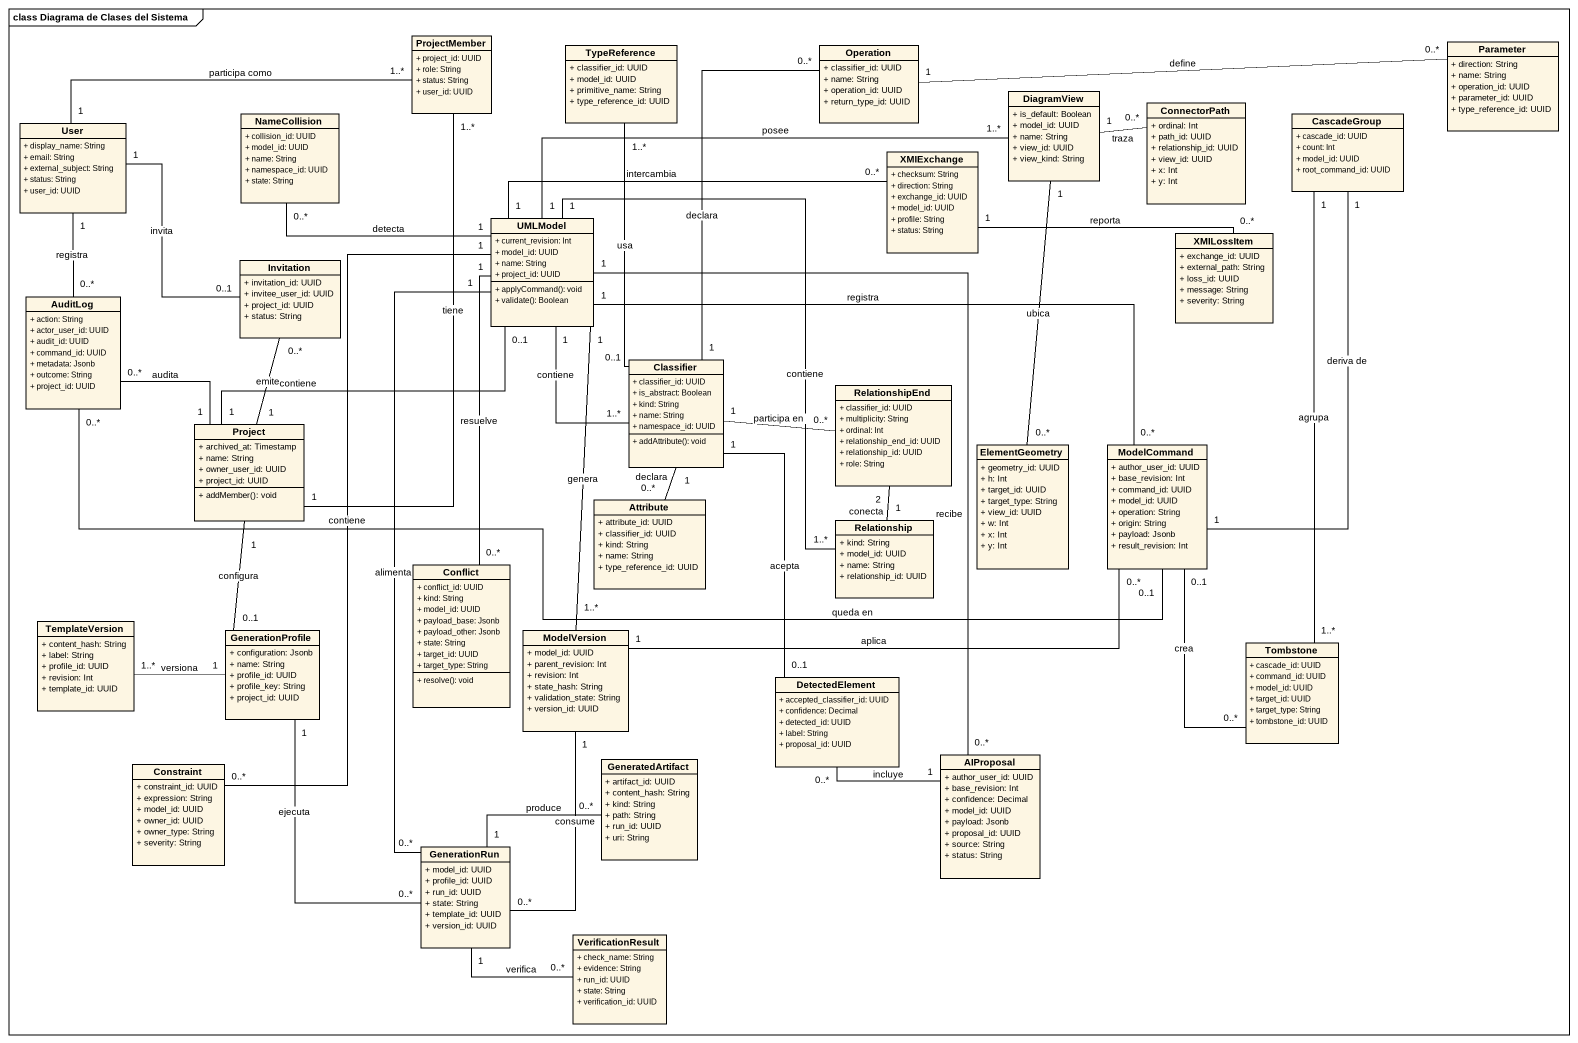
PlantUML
@startuml
mainframe class Diagrama de Clases del Sistema
hide circle
hide empty members
skinparam classAttributeIconSize 0
class ProjectMember {
  + project_id: UUID
  + role: String
  + status: String
  + user_id: UUID
}
class TypeReference {
  + classifier_id: UUID
  + model_id: UUID
  + primitive_name: String
  + type_reference_id: UUID
}
class Operation {
  + classifier_id: UUID
  + name: String
  + operation_id: UUID
  + return_type_id: UUID
}
class Parameter {
  + direction: String
  + name: String
  + operation_id: UUID
  + parameter_id: UUID
  + type_reference_id: UUID
}
class DiagramView {
  + is_default: Boolean
  + model_id: UUID
  + name: String
  + view_id: UUID
  + view_kind: String
}
class User {
  + display_name: String
  + email: String
  + external_subject: String
  + status: String
  + user_id: UUID
}
class NameCollision {
  + collision_id: UUID
  + model_id: UUID
  + name: String
  + namespace_id: UUID
  + state: String
}
class ConnectorPath {
  + ordinal: Int
  + path_id: UUID
  + relationship_id: UUID
  + view_id: UUID
  + x: Int
  + y: Int
}
class CascadeGroup {
  + cascade_id: UUID
  + count: Int
  + model_id: UUID
  + root_command_id: UUID
}
class XMIExchange {
  + checksum: String
  + direction: String
  + exchange_id: UUID
  + model_id: UUID
  + profile: String
  + status: String
}
class UMLModel {
  + current_revision: Int
  + model_id: UUID
  + name: String
  + project_id: UUID
  + applyCommand(): void
  + validate(): Boolean
}
class XMILossItem {
  + exchange_id: UUID
  + external_path: String
  + loss_id: UUID
  + message: String
  + severity: String
}
class Invitation {
  + invitation_id: UUID
  + invitee_user_id: UUID
  + project_id: UUID
  + status: String
}
class AuditLog {
  + action: String
  + actor_user_id: UUID
  + audit_id: UUID
  + command_id: UUID
  + metadata: Jsonb
  + outcome: String
  + project_id: UUID
}
class Classifier {
  + classifier_id: UUID
  + is_abstract: Boolean
  + kind: String
  + name: String
  + namespace_id: UUID
  + addAttribute(): void
}
class RelationshipEnd {
  + classifier_id: UUID
  + multiplicity: String
  + ordinal: Int
  + relationship_end_id: UUID
  + relationship_id: UUID
  + role: String
}
class Project {
  + archived_at: Timestamp
  + name: String
  + owner_user_id: UUID
  + project_id: UUID
  + addMember(): void
}
class ElementGeometry {
  + geometry_id: UUID
  + h: Int
  + target_id: UUID
  + target_type: String
  + view_id: UUID
  + w: Int
  + x: Int
  + y: Int
}
class ModelCommand {
  + author_user_id: UUID
  + base_revision: Int
  + command_id: UUID
  + model_id: UUID
  + operation: String
  + origin: String
  + payload: Jsonb
  + result_revision: Int
}
class Attribute {
  + attribute_id: UUID
  + classifier_id: UUID
  + kind: String
  + name: String
  + type_reference_id: UUID
}
class Relationship {
  + kind: String
  + model_id: UUID
  + name: String
  + relationship_id: UUID
}
class Conflict {
  + conflict_id: UUID
  + kind: String
  + model_id: UUID
  + payload_base: Jsonb
  + payload_other: Jsonb
  + state: String
  + target_id: UUID
  + target_type: String
  + resolve(): void
}
class TemplateVersion {
  + content_hash: String
  + label: String
  + profile_id: UUID
  + revision: Int
  + template_id: UUID
}
class GenerationProfile {
  + configuration: Jsonb
  + name: String
  + profile_id: UUID
  + profile_key: String
  + project_id: UUID
}
class ModelVersion {
  + model_id: UUID
  + parent_revision: Int
  + revision: Int
  + state_hash: String
  + validation_state: String
  + version_id: UUID
}
class Tombstone {
  + cascade_id: UUID
  + command_id: UUID
  + model_id: UUID
  + target_id: UUID
  + target_type: String
  + tombstone_id: UUID
}
class DetectedElement {
  + accepted_classifier_id: UUID
  + confidence: Decimal
  + detected_id: UUID
  + label: String
  + proposal_id: UUID
}
class Constraint {
  + constraint_id: UUID
  + expression: String
  + model_id: UUID
  + owner_id: UUID
  + owner_type: String
  + severity: String
}
class GeneratedArtifact {
  + artifact_id: UUID
  + content_hash: String
  + kind: String
  + path: String
  + run_id: UUID
  + uri: String
}
class AIProposal {
  + author_user_id: UUID
  + base_revision: Int
  + confidence: Decimal
  + model_id: UUID
  + payload: Jsonb
  + proposal_id: UUID
  + source: String
  + status: String
}
class GenerationRun {
  + model_id: UUID
  + profile_id: UUID
  + run_id: UUID
  + state: String
  + template_id: UUID
  + version_id: UUID
}
class VerificationResult {
  + check_name: String
  + evidence: String
  + run_id: UUID
  + state: String
  + verification_id: UUID
}
Operation "1" -right- "0..*" Parameter : define
DiagramView "1" -right- "0..*" ConnectorPath : traza
DiagramView "1" -- "0..*" ElementGeometry : ubica
User "1" -right- "1..*" ProjectMember : participa como
User "1" -- "0..*" AuditLog : registra
CascadeGroup "1" -- "1" ModelCommand : deriva de
CascadeGroup "1" -- "1..*" Tombstone : agrupa
XMIExchange "1" -right- "0..*" XMILossItem : reporta
UMLModel "1" -right- "1..*" DiagramView : posee
UMLModel "1" -left- "0..*" NameCollision : detecta
UMLModel "1" -right- "0..*" XMIExchange : intercambia
UMLModel "1" -- "1..*" Classifier : contiene
UMLModel "1" -right- "0..*" ModelCommand : registra
UMLModel "1" -- "1..*" Relationship : contiene
UMLModel "1" -- "0..*" Conflict : resuelve
UMLModel "1" -- "1..*" ModelVersion : genera
UMLModel "1" -- "0..*" Constraint : contiene
UMLModel "1" -- "0..*" AIProposal : recibe
UMLModel "1" -- "0..*" GenerationRun : alimenta
Invitation "0..1" -up- "1" User : invita
Classifier "0..1" -up- "1..*" TypeReference : usa
Classifier "1" -up- "0..*" Operation : declara
Classifier "1" -right- "0..*" RelationshipEnd : participa en
Classifier "1" -- "0..*" Attribute : declara
Project "1" -up- "1..*" ProjectMember : tiene
Project "1" -up- "0..1" UMLModel : contiene
Project "1" -up- "0..*" Invitation : emite
Project "1" -up- "0..*" AuditLog : audita
ModelCommand "0..1" -left- "0..*" AuditLog : queda en
ModelCommand "0..1" -- "0..*" Tombstone : crea
Relationship "1" -up- "2" RelationshipEnd : conecta
GenerationProfile "0..1" -up- "1" Project : configura
GenerationProfile "1" -left- "1..*" TemplateVersion : versiona
GenerationProfile "1" -- "0..*" GenerationRun : ejecuta
ModelVersion "1" -right- "0..*" ModelCommand : aplica
ModelVersion "1" -- "0..*" GenerationRun : consume
DetectedElement "0..1" -up- "1" Classifier : acepta
AIProposal "1" -up- "0..*" DetectedElement : incluye
GenerationRun "1" -right- "0..*" GeneratedArtifact : produce
GenerationRun "1" -right- "0..*" VerificationResult : verifica
@enduml
